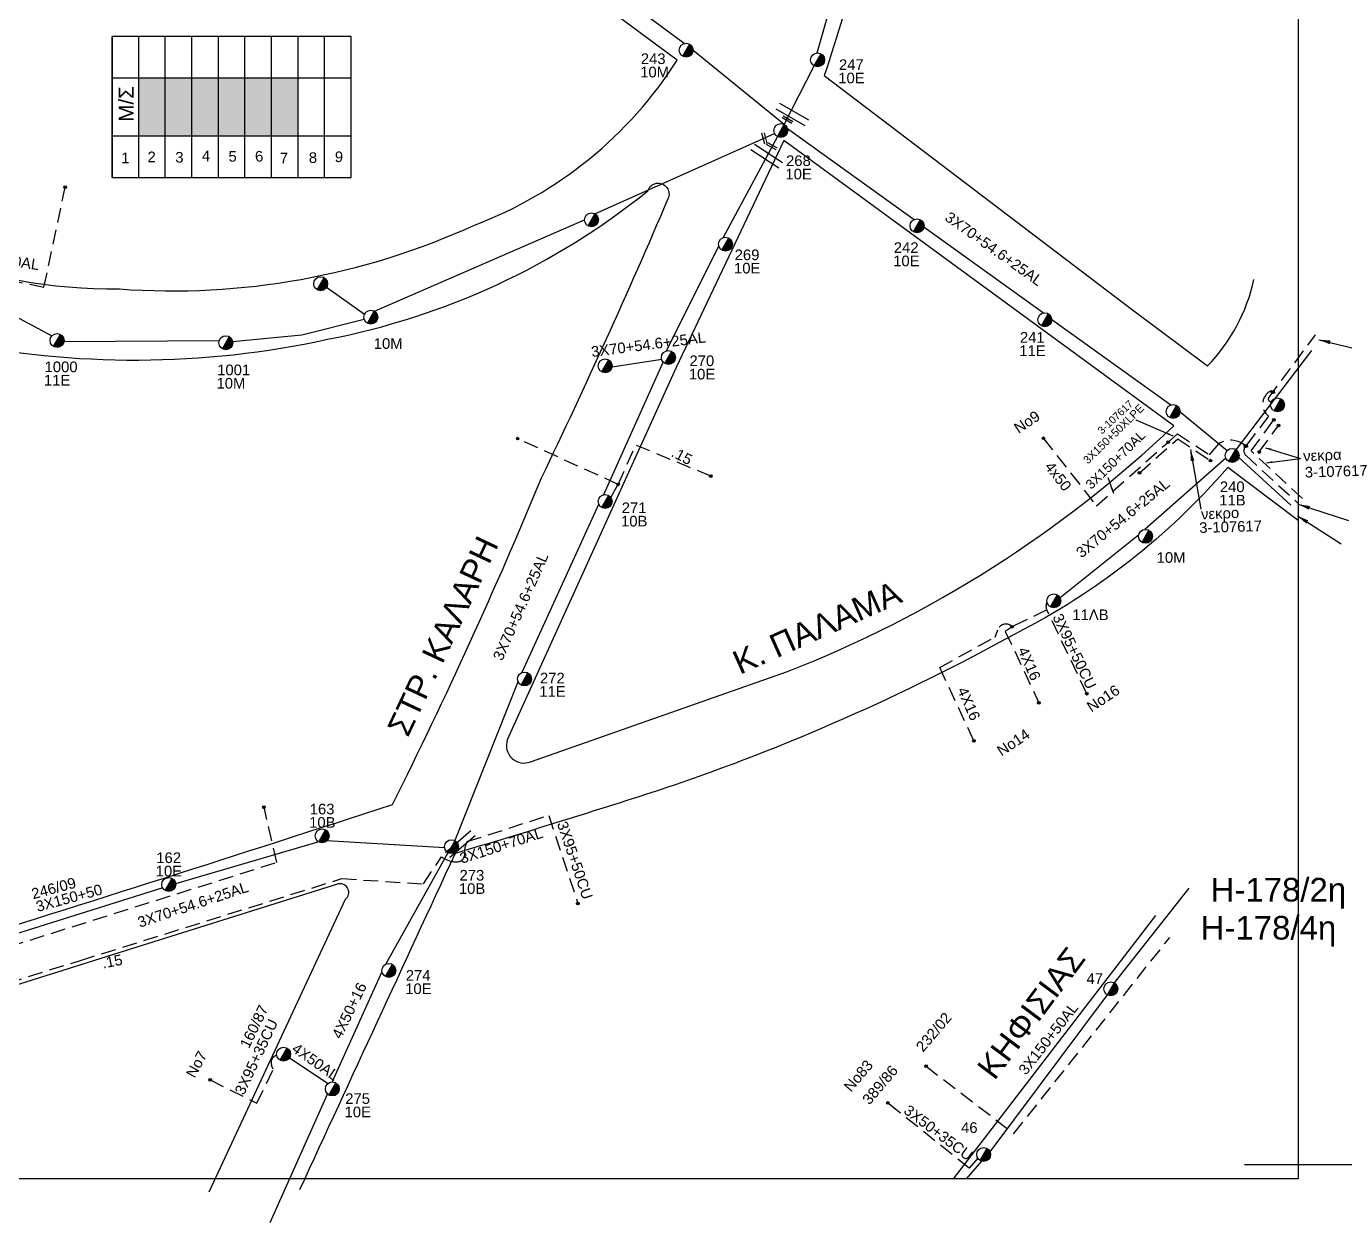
# Model space of a CAD drawing. Header units: millimetres. Extents: x 8791 to 11104, y 1833 to 2902.
# Drawn here: x 10647.9 to 10876, y 1848.1 to 2055 of the extents above; entities that cross this region are included whole.
import ezdxf
from ezdxf.enums import TextEntityAlignment as Align

# ---------------------------------------------------------------- set-up
doc = ezdxf.new("R2010")
doc.units = ezdxf.units.MM
doc.linetypes.add('DASHED', pattern=[19.05, 12.7, -6.35])
for name, color, linetype in [('Άγνωστα', 7, 'Continuous'), ('Ασφαλειοκιβώτια Χ.Τ 9 αναχωρήσεων', 7, 'Continuous'), ('Γέφυρες Εναερίου Δικτύου', 7, 'Continuous'), ('Γυμνά εναέρια ΧΤ (3Φ)   3x50+35CU', 7, 'Continuous'), ('Γυμνά εναέρια ΧΤ (3Φ)   4x50AL', 7, 'Continuous'), ('Γυμνά εναέρια ΧΤ και ΦΟΠ (3Φ)   4x50+16AL', 7, 'Continuous'), ('Εναέρια παροχή ΧΤ 4x16', 7, 'SYN_LINE'), ('Επιγραφές - Σχήματα', 7, 'Continuous'), ('Καλώδια ΧΤ   3x150+50AL', 7, 'DASHED'), ('Καλώδια ΧΤ   3x150+70AL', 7, 'DASHED'), ('Καλώδια ΧΤ   3x150AL+50CU', 7, 'DASHED'), ('Καλώδια ΧΤ   3x150AL+50XLPE', 7, 'DASHED'), ('Καλώδια ΧΤ   3x95+35CU', 7, 'DASHED'), ('Καλώδια ΧΤ   3x95+50CU', 7, 'DASHED'), ('Καλώδια ΧΤ   4x50CU', 7, 'DASHED'), ('Μηχανική τομή', 7, 'Continuous'), ('Στύλος ΦΜ', 7, 'Continuous'), ('Στύλος ΦΜ @ 1', 7, 'Continuous'), ('Συνδέσεις', 7, 'Continuous'), ('Συνεστραμμένα ΧΤ   3x70+54.6+25 AL', 7, 'SYN_LINE'), ('Συνεστραμμένα ΧΤ   3x70+54.6+25AL', 7, 'SYN_LINE'), ('Τομή', 7, 'Continuous'), ('Υπόβαθρο ΔΕΗ', 7, 'Continuous'), ('Υπόγεια Καλώδια Δικτύου ΧΤ   .15', 7, 'DASHED')]:
    doc.layers.add(name, color=color, linetype=linetype)
doc.layers.get('0').off()
doc.styles.add('ar', font='ARIAL.TTF')
doc.styles.add('arial', font='ARIAL.TTF')
doc.styles.get("Standard").update_dxf_attribs({"font": 'ARIAL.TTF'})
doc.linetypes.add('SYN_LINE', pattern='A,0.5,-0.0001,["/\\/\\/\\/",Standard,S=0.1,R=0,X=0,Y=-0.05],-0.25', length=0.7501)
doc.dimstyles.new('ISO-25', dxfattribs={"dimtxt": 2.5, "dimasz": 2.5, "dimexe": 1.25, "dimexo": 0.625, "dimtad": 1, "dimtxsty": 'Standard', "dimcen": 2.5, "dimadec": 0, "dimazin": 0, "dimtfac": 1, "dimtmove": 0, "dimatfit": 3, "dimfxl": 1, "dimarcsym": 0})

# ---------------------------------------------------------------- blocks, each defined once
blk = doc.blocks.new('ΥΠΑΡΧΩΝ ΤΣΙΜΕΝΤΕΝΙΟΣ ΣΤΥΛΟΣ')
at = {"layer": 'Στύλος ΦΜ'}
blk.add_hatch(color=256, dxfattribs=at).paths.add_polyline_path([(-1.29, -2.28, 0.574793), (2.62, 0, 0.268822), (1.3, 2.27)])
blk.add_line((-1.29, -2.28), (1.3, 2.27), dxfattribs=at)
blk.add_circle((0, 0), 2.62, dxfattribs=at)
at = {"layer": 'Στύλος ΦΜ', "flags": 4}
for tag, p in [('ΑΡΙΘΜΟΣ', (-4.68, 8.05)), ('ΤΥΠΟΣ', (-4.91, 3.03))]:
    blk.add_attdef(tag, p, '', height=4, dxfattribs=at)
blk = doc.blocks.new('ΤΟΜΗ')
at = {"layer": 'Τομή', "ltscale": 40}
for p, q in [((-5.68, 0), (5.68, 0)), ((5.68, -2.33), (-5.68, -2.33))]:
    blk.add_line(p, q, dxfattribs=at)
blk = doc.blocks.new('ΜΗΧΑΝΙΚΗ ΤΟΜΗ')
at = {"layer": 'Μηχανική τομή', "ltscale": 40}
for p, q in [((-1.89, 0.78), (1.89, 0.78)), ((1.89, 0), (-1.89, 0))]:
    blk.add_line(p, q, dxfattribs=at)
blk = doc.blocks.new('_ΣΥΝΔΕΣΗ')
at = {"layer": 'Συνδέσεις', "linetype": 'SYN_LINE', "ltscale": 40}
blk.add_hatch(color=256, dxfattribs=at).paths.add_polyline_path([(0.5, -0.01, 1), (-0.5, -0.01, 1)])
at = {"layer": 'Συνδέσεις'}
blk.add_circle((0, -0.01), 0.5, dxfattribs=at)
blk = doc.blocks.new('ΑΣΦΑΛΕΙΟΚΙΒΩΤΙΟ ΥΠΟΣΤΑΘΜΟΥ 9 ΑΝΑΧΩΡΗΣΕΩΝ')
at = {"layer": 'Ασφαλειοκιβώτια Χ.Τ 9 αναχωρήσεων', "ltscale": 40}
for p, q in [((-23.8, 40.36), (24.02, 40.36)), ((-9.72, 40.36), (-9.72, -40.64)), ((9.94, 40.36), (9.94, -40.64)), ((-23.8, 31.36), (24.02, 31.36)), ((-23.8, 22.36), (24.02, 22.36)), ((-23.8, 13.36), (24.02, 13.36)), ((-23.8, 4.36), (24.02, 4.36)), ((-23.8, -4.64), (24.02, -4.64)), ((-23.8, -13.64), (24.02, -13.64)), ((-23.8, -22.64), (24.02, -22.64)), ((-23.8, -31.64), (24.02, -31.64))]:
    blk.add_line(p, q, dxfattribs=at)
at = {"layer": 'Ασφαλειοκιβώτια Χ.Τ 9 αναχωρήσεων'}
blk.add_lwpolyline([(-23.8, -40.64), (24.02, -40.64), (24.02, 40.36), (-23.8, 40.36)], close=True, dxfattribs=at)
for s, rotation, p in [('1', 270, (-18.96, 37.31)), ('2', 270, (-18.6, 28.38)), ('3', 270, (-18.74, 18.97)), ('4', 270, (-18.26, 9.95)), ('5', 270, (-18.42, 0.93)), ('6', 274.9707, (-18.52, -8.21)), ('7', 270, (-19, -16.47)), ('8', 270, (-18.86, -26.29)), ('9', 266.863, (-18.5, -35))]:
    blk.add_text(s, height=3.6, rotation=rotation, dxfattribs=at).set_placement(p)
at = {"layer": 'Ασφαλειοκιβώτια Χ.Τ 9 αναχωρήσεων', "ltscale": 40}
for tag, height, p in [('ΟΝΟΜΑ', 5, (-0.16, 44.31)), ('ΚΕΙΜΕΝΟ 1', 2, (17.06, 35.59)), ('ΚΕΙΜΕΝΟ 2', 2, (17.06, 26.88)), ('ΚΕΙΜΕΝΟ 3', 2, (17.06, 17.69)), ('ΚΕΙΜΕΝΟ 4', 2, (17.06, 8.71)), ('ΚΕΙΜΕΝΟ 5', 2, (17.06, -0.13)), ('ΚΕΙΜΕΝΟ 6', 2, (17.06, -9.05)), ('ΚΕΙΜΕΝΟ 7', 2, (17.06, -18.13)), ('ΚΕΙΜΕΝΟ 8', 2, (17.06, -26.85)), ('ΚΕΙΜΕΝΟ 9', 2, (17.06, -35.99)), ('ΣΧ', 2, (-0.1, -42.64))]:
    blk.add_attdef(tag, text='', height=height, dxfattribs=at).set_placement(p, align=Align.MIDDLE_CENTER)
blk = doc.blocks.new('TSONTA XT1')
at = {"ltscale": 40}
h = blk.add_hatch(color=256, dxfattribs=at)
h.dxf.hatch_style = 1
h.paths.add_polyline_path([(595.96, 2487.66), (597.07, 2488.77), (595.96, 2489.87), (594.85, 2488.77)])
blk.add_lwpolyline([(594.85, 2488.77), (595.96, 2489.87), (597.07, 2488.77), (595.96, 2487.66)], close=True, dxfattribs=at)

msp = doc.modelspace()

# ---------------------------------------------------------------- hatches: boundary and pattern name
at = {"layer": 'Ασφαλειοκιβώτια Χ.Τ 9 αναχωρήσεων', "ltscale": 20}
for color, points in [(30, [(10671.97, 2046.13), (10667.37, 2046.13), (10667.37, 2036.09), (10671.97, 2036.09)]), (173, [(10676.56, 2046.13), (10671.97, 2046.13), (10671.97, 2036.09), (10676.56, 2036.09)]), (6, [(10681.16, 2046.13), (10676.56, 2046.13), (10676.56, 2036.09), (10681.16, 2036.09)]), (1, [(10685.75, 2046.13), (10681.16, 2046.13), (10681.16, 2036.09), (10685.75, 2036.09)])]:
    msp.add_hatch(color=color, dxfattribs=at).paths.add_polyline_path(points)
at = {"layer": 'Επιγραφές - Σχήματα', "ltscale": 0.2}
h = msp.add_hatch(color=5, dxfattribs=at)
h.dxf.hatch_style = 1
h.paths.add_polyline_path([(10690.34, 2036.09), (10690.34, 2046.13), (10685.75, 2046.13), (10685.75, 2036.09)])
h = msp.add_hatch(color=62, dxfattribs=at)
h.dxf.hatch_style = 1
h.paths.add_polyline_path([(10694.94, 2036.09), (10694.94, 2046.13), (10690.34, 2046.13), (10690.34, 2036.09)])

# ---------------------------------------------------------------- linework, layer by layer
at = {"layer": 'Γέφυρες Εναερίου Δικτύου', "color": 151, "linetype": 'DASHED', "ltscale": 0.2}
msp.add_lwpolyline([(10749.08, 1973.52), (10750.31, 1975.82), (10732.95, 1983.73)], dxfattribs=at)
at = {"layer": 'Γέφυρες Εναερίου Δικτύου', "color": 85, "linetype": 'DASHED', "ltscale": 0.2}
msp.add_lwpolyline([(10622.44, 1878.42), (10619.9, 1887.61), (10619.04, 1891.27), (10625.77, 1893.98), (10630.42, 1891.28), (10691.25, 1910.42), (10689.05, 1919.98)], dxfattribs=at)
at = {"layer": 'Γυμνά εναέρια ΧΤ (3Φ)   3x50+35CU', "color": 151, "linetype": 'DASHED', "ltscale": 0.2}
msp.add_lwpolyline([(10812.57, 1859.23), (10811.08, 1857.51), (10796.98, 1868.8)], dxfattribs=at)
at = {"layer": 'Γυμνά εναέρια ΧΤ (3Φ)   4x50AL', "color": 30, "ltscale": 20}
msp.add_lwpolyline([(10693.47, 1876.63), (10700.16, 1872.2)], dxfattribs=at)
at = {"layer": 'Γυμνά εναέρια ΧΤ και ΦΟΠ (3Φ)   4x50+16AL', "color": 30, "ltscale": 20}
for points in [[(10710.13, 1892.82), (10720.9, 1912.11)], [(10700.87, 1872.43), (10709.48, 1891.52)], [(10690.11, 1848.11), (10700.06, 1870.35)]]:
    msp.add_lwpolyline(points, dxfattribs=at)
at = {"layer": 'Γυμνά εναέρια ΧΤ και ΦΟΠ (3Φ)   4x50+16AL', "color": 151, "ltscale": 20}
for points in [[(10836.19, 1889.58), (10849.15, 1905.96)], [(10814.68, 1860.35), (10835, 1887.49)], [(10810.63, 1855.69), (10813.26, 1858.74)]]:
    msp.add_lwpolyline(points, dxfattribs=at)
at = {"layer": 'Εναέρια παροχή ΧΤ 4x16', "color": 85, "linetype": 'DASHED', "ltscale": 0.2}
msp.add_lwpolyline([(10824.51, 1954.09), (10818.52, 1951.2), (10817.32, 1950.39), (10823.14, 1938.03)], dxfattribs=at)
msp.add_lwpolyline([(10811.9, 1931.46), (10805.97, 1944.12), (10815.54, 1949.4), (10816, 1950.65, -0.552403), (10818.52, 1951.2, -1.230729)], format="xyb", dxfattribs=at)
at = {"layer": 'Επιγραφές - Σχήματα', "ltscale": 10}
msp.add_lwpolyline([(10858.7, 1858.17), (11103.6, 1858.17), (11103.6, 2893.12), (10858.7, 2893.12)], dxfattribs=at)
at = {"layer": 'Επιγραφές - Σχήματα'}
msp.add_lwpolyline([(10868.02, 2888.59), (10868.02, 1855.69), (8827.98, 1855.69), (8827.98, 2890.56)], dxfattribs=at)
at = {"layer": 'Καλώδια ΧΤ   3x150+50AL', "color": 30, "ltscale": 0.2}
msp.add_lwpolyline([(10803.6, 1875.18), (10818.8, 1863.5), (10845.79, 1897.45)], dxfattribs=at)
at = {"layer": 'Καλώδια ΧΤ   3x150+70AL', "color": 6, "linetype": 'DASHED', "ltscale": 0.2}
msp.add_lwpolyline([(10629.85, 2014.27), (10650.97, 2009.92), (10654.65, 2027.22)], dxfattribs=at)
at = {"layer": 'Καλώδια ΧΤ   3x150+70AL', "color": 1, "ltscale": 0.2}
msp.add_lwpolyline([(10833.06, 1972.15), (10833.11, 1972.08), (10845.36, 1983.01)], dxfattribs=at)
at = {"layer": 'Καλώδια ΧΤ   3x150+70AL', "color": 30, "ltscale": 0.2}
msp.add_lwpolyline([(10724.19, 1914.01), (10738.31, 1918.56)], dxfattribs=at)
at = {"layer": 'Καλώδια ΧΤ   3x150AL+50CU', "color": 1, "linetype": 'DASHED', "ltscale": 0.2}
for points in [[(10863.34, 1990.12, -0.528892), (10862.85, 1990.75), (10871, 2001.68)], [(10863.33, 1991.99, 0.573601), (10862.88, 1987.64), (10858.81, 1982.3, 0.379632), (10858.98, 1980.79), (10867.96, 1972.58)]]:
    msp.add_lwpolyline(points, format="xyb", dxfattribs=at)
at = {"layer": 'Καλώδια ΧΤ   3x150AL+50CU', "color": 0, "linetype": 'DASHED', "ltscale": 0.2}
for points in [[(10868.72, 1973.4), (10859.86, 1981.6), (10863.79, 1986.98)], [(10859.86, 1981.6), (10863.61, 1986.74)], [(10861.26, 1981.42), (10864.62, 1986.01)], [(10840.54, 1977.82), (10847.15, 1983.72), (10852.81, 1979.92)]]:
    msp.add_lwpolyline(points, dxfattribs=at)
at = {"layer": 'Καλώδια ΧΤ   3x150AL+50XLPE', "color": 1, "ltscale": 0.2}
msp.add_lwpolyline([(10845.49, 1983.12), (10847.09, 1984.55), (10852.63, 1980.94), (10854.27, 1982.85, -0.317475), (10858.66, 1982.64)], format="xyb", dxfattribs=at)
at = {"layer": 'Καλώδια ΧΤ   3x95+35CU', "color": 30, "ltscale": 0.2}
msp.add_lwpolyline([(10679.73, 1872.81), (10687.78, 1868.76), (10690.66, 1874.63), (10690.37, 1875.3, -0.464784), (10691.26, 1877.04, -0.115165)], format="xyb", dxfattribs=at)
at = {"layer": 'Καλώδια ΧΤ   3x95+50CU', "color": 85, "linetype": 'DASHED', "ltscale": 0.2}
msp.add_lwpolyline([(10831.43, 1939.6), (10824.51, 1954.09, -0.236688), (10824.54, 1955.49, -0.603932)], format="xyb", dxfattribs=at)
at = {"layer": 'Καλώδια ΧΤ   3x95+50CU', "color": 30, "ltscale": 0.2}
msp.add_lwpolyline([(10738.31, 1918.56), (10743.38, 1903.32)], dxfattribs=at)
at = {"layer": 'Καλώδια ΧΤ   4x50CU', "color": 1, "ltscale": 0.2}
msp.add_lwpolyline([(10823.91, 1983.78), (10832.84, 1972.43)], dxfattribs=at)
at = {"layer": 'Συνεστραμμένα ΧΤ   3x70+54.6+25 AL', "color": 1, "linetype": 'SYN_LINE', "ltscale": 10}
msp.add_lwpolyline([(10857.27, 1981.8), (10870.38, 1998.99)], dxfattribs=at)
at = {"layer": 'Συνεστραμμένα ΧΤ   3x70+54.6+25AL', "color": 30, "ltscale": 20}
for points in [[(10761.76, 2052.08), (10740.96, 2067.49)], [(10779.07, 2038.08), (10763.31, 2050.87)], [(10746.32, 2022.62), (10777.4, 2036.51)], [(10708.14, 2005.78), (10744.52, 2021.56)], [(10629.69, 2013.65), (10652.34, 2001.52)], [(10683.62, 2000.53), (10695.62, 2001.66), (10706.39, 2004.41)], [(10654.43, 2000.53), (10681.3, 2000.71)]]:
    msp.add_lwpolyline(points, dxfattribs=at)
at = {"layer": 'Συνεστραμμένα ΧΤ   3x70+54.6+25AL', "color": 6, "ltscale": 20}
msp.add_lwpolyline([(10784.75, 2050.47), (10788.87, 2064.81)], dxfattribs=at)
at = {"layer": 'Συνεστραμμένα ΧΤ   3x70+54.6+25AL', "color": 6, "ltscale": 10}
msp.add_lwpolyline([(10779.07, 2038.08), (10784.24, 2048.22)], dxfattribs=at)
at = {"layer": 'Συνεστραμμένα ΧΤ   3x70+54.6+25AL', "color": 85, "ltscale": 20}
for points in [[(10779.63, 2037.38), (10801.57, 2021.65)], [(10803.24, 2020.37), (10823.93, 2005.48)], [(10825.35, 2004.34), (10845.97, 1989.57)], [(10855.49, 1980.34), (10841.44, 1968.02)], [(10840.38, 1967.02), (10826.83, 1956.17)]]:
    msp.add_lwpolyline(points, dxfattribs=at)
at = {"layer": 'Συνεστραμμένα ΧΤ   3x70+54.6+25AL', "color": 151, "ltscale": 20}
for points in [[(10777.88, 2035.99), (10768.51, 2018.51)], [(10767.73, 2017.08), (10758.63, 1998.91)], [(10758.09, 1997), (10747.77, 1974)], [(10746.96, 1972.44), (10733.66, 1943.26)], [(10733, 1941.75), (10722.09, 1914.2)], [(10698.51, 1913.99), (10673.76, 1906.69)], [(10720.32, 1912.93), (10699.91, 1914.14)], [(10671.52, 1906), (10643.06, 1897.11)]]:
    msp.add_lwpolyline(points, dxfattribs=at)
at = {"layer": 'Συνεστραμμένα ΧΤ   3x70+54.6+25AL', "color": 30, "ltscale": 8}
msp.add_lwpolyline([(10706.44, 2005.23), (10699.85, 2009.85)], dxfattribs=at)
at = {"layer": 'Συνεστραμμένα ΧΤ   3x70+54.6+25AL', "color": 151, "ltscale": 10}
msp.add_lwpolyline([(10749.28, 1996.14), (10757.86, 1997.45)], dxfattribs=at)
at = {"layer": 'Συνεστραμμένα ΧΤ   3x70+54.6+25AL', "color": 85, "ltscale": 10}
msp.add_lwpolyline([(10847.58, 1988.38), (10855.72, 1981.66)], dxfattribs=at)
at = {"layer": 'Συνεστραμμένα ΧΤ   3x70+54.6+25AL', "color": 85, "ltscale": 15}
msp.add_lwpolyline([(10857.73, 1980.44), (10866.74, 1972.2)], dxfattribs=at)
at = {"layer": 'Υπόβαθρο ΔΕΗ'}
for points in [[(10864.07, 2153.81), (10800.97, 2138.6, -0.089138), (10797.4, 2088.23, -0.025365), (10786, 2046.54), (10839.32, 2005.99), (10852.3, 1996.3, 0.139334), (10860.35, 2011.28, 5.996042)], [(10760.54, 2049.18), (10698.71, 2094.94, -0.14111), (10673.89, 2084.4, -0.219496), (10640.94, 2101.11), (10604.19, 2089.14)], [(10563.07, 2075.08, 0.075074), (10599.91, 2033.8, 0.185815), (10664.05, 2009.62, 0.125622), (10725.47, 2020.66, 0.160933), (10760.54, 2049.18, -0.788999)], [(10846.46, 1985.94), (10779, 2035.29), (10760.36, 1996.01), (10731.15, 1931.63, 0.643061), (10735.19, 1927.83), (10779.64, 1943.44, 0.09715), (10846.46, 1985.94, -0.988285)], [(10634.72, 2000.66, 0.106148), (10700.03, 2000.92, 0.123152), (10755.46, 2026.61, -1.072738), (10758.95, 2025.23, -0.011572), (10737.01, 1976.92, -0.018396), (10711.21, 1920.38, -0.003211), (10632.15, 1895.2, -0.415069), (10625.08, 1900.15, -0.086168), (10623.7, 1939.37, -0.043686), (10634.72, 2000.66, -0.743361)], [(10868.02, 1969.59), (10855.8, 1978.74, -0.0975), (10819.06, 1949.96, -0.044348), (10758.43, 1923.24, -0.006334), (10722.1, 1911.96, 0.000152), (10695.19, 1853.75, -0.576951)], [(10679.57, 1853.45), (10703.15, 1904.05, 0.775308), (10701.95, 1906.7), (10663.94, 1894.75), (10618.13, 1880.39), (10544.46, 1855.69)]]:
    msp.add_lwpolyline(points, format="xyb", dxfattribs=at)
msp.add_lwpolyline([(10843.3, 1901.21), (10808.31, 1855.69)], dxfattribs=at)
at = {"layer": 'Υπόγεια Καλώδια Δικτύου ΧΤ   .15', "color": 151, "ltscale": 0.2}
msp.add_lwpolyline([(10750.31, 1975.82), (10753.42, 1982.62), (10766.35, 1977.27)], dxfattribs=at)
at = {"layer": 'Υπόγεια Καλώδια Δικτύου ΧΤ   .15', "color": 30, "ltscale": 0.2}
msp.add_lwpolyline([(10627.01, 1879.89), (10626.49, 1883.89), (10657.32, 1893.48), (10702.49, 1907.61), (10716.64, 1906.72), (10719.76, 1911.37), (10720.31, 1911.05, 0.166228), (10722.66, 1910.56, 0.413121), (10723.78, 1911.99, -0.160084), (10724.19, 1914.01)], format="xyb", dxfattribs=at)

# ---------------------------------------------------------------- block references
at = {"layer": 'Ασφαλειοκιβώτια Χ.Τ 9 αναχωρήσεων', "xscale": 0.5104822389464277, "yscale": 0.5104822389464277, "zscale": 0.5104822389464277, "rotation": 90}
msp.add_blockref('ΑΣΦΑΛΕΙΟΚΙΒΩΤΙΟ ΥΠΟΣΤΑΘΜΟΥ 9 ΑΝΑΧΩΡΗΣΕΩΝ', (10683.38, 2041.05), dxfattribs=at)
at = {"layer": 'Μηχανική τομή'}
for p, xscale, yscale, zscale, rotation in [((10779.54, 2038.73), 0.5104822389465521, 0.5104822389465521, 0.5104822389465521, 330.4209375945698), ((10775.45, 2035.62), 0.5104822389465627, 0.5104822389465627, 0.5104822389465627, 284.0934608517263), ((10776.81, 2034.14), 0.5104822389465521, 0.5104822389465521, 0.5104822389465521, 330.4209375945698)]:
    msp.add_blockref('ΜΗΧΑΝΙΚΗ ΤΟΜΗ', p, dxfattribs=dict(at, xscale=xscale, yscale=yscale, zscale=zscale, rotation=rotation))
at = {"layer": 'Στύλος ΦΜ @ 1', "ltscale": 40}
ref = msp.add_blockref('ΥΠΑΡΧΩΝ ΤΣΙΜΕΝΤΕΝΙΟΣ ΣΤΥΛΟΣ', (10762.11, 2050.93), dxfattribs=dict(at, xscale=0.4594340150515993, yscale=0.4594340150515993, zscale=0.4594340150515993))
ref.add_attrib('ΤΥΠΟΣ', '10M', (10754.14, 2046.22), dxfattribs={"layer": 'Στύλος ΦΜ', "height": 1.838, "flags": 4})
ref.add_attrib('ΑΡΙΘΜΟΣ', '243', (10754.25, 2048.53), dxfattribs={"layer": 'Στύλος ΦΜ', "height": 1.838, "flags": 4})
ref = msp.add_blockref('ΥΠΑΡΧΩΝ ΤΣΙΜΕΝΤΕΝΙΟΣ ΣΤΥΛΟΣ', (10784.84, 2049.27), dxfattribs=dict(at, xscale=0.4594340150515993, yscale=0.4594340150515993, zscale=0.4594340150515993))
ref.add_attrib('ΤΥΠΟΣ', '10E', (10788.42, 2045.2), dxfattribs={"layer": 'Στύλος ΦΜ', "height": 1.838, "flags": 4})
ref.add_attrib('ΑΡΙΘΜΟΣ', '247', (10788.53, 2047.51), dxfattribs={"layer": 'Στύλος ΦΜ', "height": 1.838, "flags": 4})
ref = msp.add_blockref('ΥΠΑΡΧΩΝ ΤΣΙΜΕΝΤΕΝΙΟΣ ΣΤΥΛΟΣ', (10778.48, 2037.04), dxfattribs=dict(at, xscale=0.4594340150515993, yscale=0.4594340150515993, zscale=0.4594340150515993))
ref.add_attrib('ΤΥΠΟΣ', '10E', (10779.27, 2028.58), dxfattribs={"layer": 'Στύλος ΦΜ', "height": 1.838, "flags": 4})
ref.add_attrib('ΑΡΙΘΜΟΣ', '268', (10779.38, 2030.89), dxfattribs={"layer": 'Στύλος ΦΜ', "height": 1.838, "flags": 4})
at = {"layer": 'Στύλος ΦΜ @ 1', "ltscale": 40, "xscale": 0.4594340150515993, "yscale": 0.4594340150515993, "zscale": 0.4594340150515993}
for p in [(10745.72, 2021.58), (10698.85, 2010.53), (10748.09, 1996.32), (10846.37, 1988.43), (10864.41, 1989.57), (10692.44, 1877.26)]:
    msp.add_blockref('ΥΠΑΡΧΩΝ ΤΣΙΜΕΝΤΕΝΙΟΣ ΣΤΥΛΟΣ', p, dxfattribs=at)
at = {"layer": 'Στύλος ΦΜ @ 1', "ltscale": 40}
ref = msp.add_blockref('ΥΠΑΡΧΩΝ ΤΣΙΜΕΝΤΕΝΙΟΣ ΣΤΥΛΟΣ', (10802.05, 2020.55), dxfattribs=dict(at, xscale=0.4594340150515993, yscale=0.4594340150515993, zscale=0.4594340150515993))
ref.add_attrib('ΤΥΠΟΣ', '10E', (10797.92, 2013.55), dxfattribs={"layer": 'Στύλος ΦΜ', "height": 1.838, "flags": 4})
ref.add_attrib('ΑΡΙΘΜΟΣ', '242', (10798.03, 2015.86), dxfattribs={"layer": 'Στύλος ΦΜ', "height": 1.838, "flags": 4})
ref = msp.add_blockref('ΥΠΑΡΧΩΝ ΤΣΙΜΕΝΤΕΝΙΟΣ ΣΤΥΛΟΣ', (10768.89, 2017.37), dxfattribs=dict(at, xscale=0.4594340150515993, yscale=0.4594340150515993, zscale=0.4594340150515993))
ref.add_attrib('ΤΥΠΟΣ', '10E', (10770.38, 2012.3), dxfattribs={"layer": 'Στύλος ΦΜ', "height": 1.838, "flags": 4})
ref.add_attrib('ΑΡΙΘΜΟΣ', '269', (10770.49, 2014.61), dxfattribs={"layer": 'Στύλος ΦΜ', "height": 1.838, "flags": 4})
ref = msp.add_blockref('ΥΠΑΡΧΩΝ ΤΣΙΜΕΝΤΕΝΙΟΣ ΣΤΥΛΟΣ', (10707.54, 2004.74), dxfattribs=dict(at, xscale=0.4594340150515993, yscale=0.4594340150515993, zscale=0.4594340150515993))
ref.add_attrib('ΤΥΠΟΣ', '10M', (10708.04, 1999.26), dxfattribs={"layer": 'Στύλος ΦΜ', "height": 1.838, "flags": 4})
ref = msp.add_blockref('ΥΠΑΡΧΩΝ ΤΣΙΜΕΝΤΕΝΙΟΣ ΣΤΥΛΟΣ', (10824.15, 2004.3), dxfattribs=dict(at, xscale=0.4594340150515993, yscale=0.4594340150515993, zscale=0.4594340150515993))
ref.add_attrib('ΤΥΠΟΣ', '11E', (10819.74, 1998.02), dxfattribs={"layer": 'Στύλος ΦΜ', "height": 1.838, "flags": 4})
ref.add_attrib('ΑΡΙΘΜΟΣ', '241', (10819.85, 2000.33), dxfattribs={"layer": 'Στύλος ΦΜ', "height": 1.838, "flags": 4})
ref = msp.add_blockref('ΥΠΑΡΧΩΝ ΤΣΙΜΕΝΤΕΝΙΟΣ ΣΤΥΛΟΣ', (10653.24, 2000.72), dxfattribs=dict(at, xscale=0.4594340150515993, yscale=0.4594340150515993, zscale=0.4594340150515993))
ref.add_attrib('ΤΥΠΟΣ', '11E', (10650.97, 1992.92), dxfattribs={"layer": 'Στύλος ΦΜ', "height": 1.838, "flags": 4})
ref.add_attrib('ΑΡΙΘΜΟΣ', '1000', (10651.08, 1995.23), dxfattribs={"layer": 'Στύλος ΦΜ', "height": 1.838, "flags": 4})
ref = msp.add_blockref('ΥΠΑΡΧΩΝ ΤΣΙΜΕΝΤΕΝΙΟΣ ΣΤΥΛΟΣ', (10682.43, 2000.32), dxfattribs=dict(at, xscale=0.4594340150515993, yscale=0.4594340150515993, zscale=0.4594340150515993))
ref.add_attrib('ΤΥΠΟΣ', '10M', (10680.83, 1992.39), dxfattribs={"layer": 'Στύλος ΦΜ', "height": 1.838, "flags": 4})
ref.add_attrib('ΑΡΙΘΜΟΣ', '1001', (10680.94, 1994.7), dxfattribs={"layer": 'Στύλος ΦΜ', "height": 1.838, "flags": 4})
ref = msp.add_blockref('ΥΠΑΡΧΩΝ ΤΣΙΜΕΝΤΕΝΙΟΣ ΣΤΥΛΟΣ', (10759.02, 1997.77), dxfattribs=dict(at, xscale=0.4594340150515993, yscale=0.4594340150515993, zscale=0.4594340150515993))
ref.add_attrib('ΤΥΠΟΣ', '10E', (10762.56, 1993.97), dxfattribs={"layer": 'Στύλος ΦΜ', "height": 1.838, "flags": 4})
ref.add_attrib('ΑΡΙΘΜΟΣ', '270', (10762.67, 1996.28), dxfattribs={"layer": 'Στύλος ΦΜ', "height": 1.838, "flags": 4})
ref = msp.add_blockref('ΥΠΑΡΧΩΝ ΤΣΙΜΕΝΤΕΝΙΟΣ ΣΤΥΛΟΣ', (10856.59, 1980.83), dxfattribs=dict(at, xscale=0.4594340150515993, yscale=0.4594340150515993, zscale=0.4594340150515993))
ref.add_attrib('ΤΥΠΟΣ', '11B', (10854.34, 1972.17), dxfattribs={"layer": 'Στύλος ΦΜ', "height": 1.838, "flags": 4})
ref.add_attrib('ΑΡΙΘΜΟΣ', '240', (10854.45, 1974.48), dxfattribs={"layer": 'Στύλος ΦΜ', "height": 1.838, "flags": 4})
ref = msp.add_blockref('ΥΠΑΡΧΩΝ ΤΣΙΜΕΝΤΕΝΙΟΣ ΣΤΥΛΟΣ', (10748.09, 1972.84), dxfattribs=dict(at, xscale=0.4594340150515993, yscale=0.4594340150515993, zscale=0.4594340150515993))
ref.add_attrib('ΤΥΠΟΣ', '10B', (10750.83, 1968.54), dxfattribs={"layer": 'Στύλος ΦΜ', "height": 1.838, "flags": 4})
ref.add_attrib('ΑΡΙΘΜΟΣ', '271', (10750.94, 1970.85), dxfattribs={"layer": 'Στύλος ΦΜ', "height": 1.838, "flags": 4})
ref = msp.add_blockref('ΥΠΑΡΧΩΝ ΤΣΙΜΕΝΤΕΝΙΟΣ ΣΤΥΛΟΣ', (10841.57, 1966.83), dxfattribs=dict(at, xscale=0.4594340150515993, yscale=0.4594340150515993, zscale=0.4594340150515993))
ref.add_attrib('ΤΥΠΟΣ', '10M', (10843.51, 1962.25), dxfattribs={"layer": 'Στύλος ΦΜ', "height": 1.838, "flags": 4})
ref = msp.add_blockref('ΥΠΑΡΧΩΝ ΤΣΙΜΕΝΤΕΝΙΟΣ ΣΤΥΛΟΣ', (10825.73, 1955.68), dxfattribs=dict(at, xscale=0.4594340150515993, yscale=0.4594340150515993, zscale=0.4594340150515993))
ref.add_attrib('ΤΥΠΟΣ', '11ΛB', (10828.92, 1952.34), dxfattribs={"layer": 'Στύλος ΦΜ', "height": 1.838, "flags": 4})
ref = msp.add_blockref('ΥΠΑΡΧΩΝ ΤΣΙΜΕΝΤΕΝΙΟΣ ΣΤΥΛΟΣ', (10734.13, 1942.15), dxfattribs=dict(at, xscale=0.4594340150515993, yscale=0.4594340150515993, zscale=0.4594340150515993))
ref.add_attrib('ΤΥΠΟΣ', '11E', (10736.69, 1939.08), dxfattribs={"layer": 'Στύλος ΦΜ', "height": 1.838, "flags": 4})
ref.add_attrib('ΑΡΙΘΜΟΣ', '272', (10736.8, 1941.39), dxfattribs={"layer": 'Στύλος ΦΜ', "height": 1.838, "flags": 4})
at = {"layer": 'Στύλος ΦΜ @ 1', "ltscale": 40, "xscale": 0.4594340150515993, "yscale": 0.4594340150515993, "zscale": 0.4594340150515993}
for p, values in [((10699.11, 1915.03), {'ΤΥΠΟΣ': '10B', 'ΑΡΙΘΜΟΣ': '163'}), ((10672.56, 1906.61), {'ΤΥΠΟΣ': '10E', 'ΑΡΙΘΜΟΣ': '162'})]:
    msp.add_blockref('ΥΠΑΡΧΩΝ ΤΣΙΜΕΝΤΕΝΙΟΣ ΣΤΥΛΟΣ', p, dxfattribs=at).add_auto_attribs(values)
at = {"layer": 'Στύλος ΦΜ @ 1', "ltscale": 40}
ref = msp.add_blockref('ΥΠΑΡΧΩΝ ΤΣΙΜΕΝΤΕΝΙΟΣ ΣΤΥΛΟΣ', (10721.5, 1913.15), dxfattribs=dict(at, xscale=0.4594340150515993, yscale=0.4594340150515993, zscale=0.4594340150515993))
ref.add_attrib('ΤΥΠΟΣ', '10B', (10722.77, 1904.97), dxfattribs={"layer": 'Στύλος ΦΜ', "height": 1.838, "flags": 4})
ref.add_attrib('ΑΡΙΘΜΟΣ', '273', (10722.88, 1907.28), dxfattribs={"layer": 'Στύλος ΦΜ', "height": 1.838, "flags": 4})
ref = msp.add_blockref('ΥΠΑΡΧΩΝ ΤΣΙΜΕΝΤΕΝΙΟΣ ΣΤΥΛΟΣ', (10710.66, 1891.74), dxfattribs=dict(at, xscale=0.4594340150515993, yscale=0.4594340150515993, zscale=0.4594340150515993))
ref.add_attrib('ΤΥΠΟΣ', '10E', (10713.48, 1887.65), dxfattribs={"layer": 'Στύλος ΦΜ', "height": 1.838, "flags": 4})
ref.add_attrib('ΑΡΙΘΜΟΣ', '274', (10713.58, 1889.96), dxfattribs={"layer": 'Στύλος ΦΜ', "height": 1.838, "flags": 4})
ref = msp.add_blockref('ΥΠΑΡΧΩΝ ΤΣΙΜΕΝΤΕΝΙΟΣ ΣΤΥΛΟΣ', (10835.59, 1888.54), dxfattribs=dict(at, xscale=0.4594340150515993, yscale=0.4594340150515993, zscale=0.4594340150515993))
ref.add_attrib('ΤΥΠΟΣ', '47', (10831.37, 1889.4), dxfattribs={"layer": 'Στύλος ΦΜ', "height": 1.838, "flags": 4})
ref = msp.add_blockref('ΥΠΑΡΧΩΝ ΤΣΙΜΕΝΤΕΝΙΟΣ ΣΤΥΛΟΣ', (10700.87, 1871.23), dxfattribs=dict(at, xscale=0.4594340150515993, yscale=0.4594340150515993, zscale=0.4594340150515993))
ref.add_attrib('ΤΥΠΟΣ', '10E', (10702.99, 1866.33), dxfattribs={"layer": 'Στύλος ΦΜ', "height": 1.838, "flags": 4})
ref.add_attrib('ΑΡΙΘΜΟΣ', '275', (10703.1, 1868.64), dxfattribs={"layer": 'Στύλος ΦΜ', "height": 1.838, "flags": 4})
ref = msp.add_blockref('ΥΠΑΡΧΩΝ ΤΣΙΜΕΝΤΕΝΙΟΣ ΣΤΥΛΟΣ', (10813.57, 1859.9), dxfattribs=dict(at, xscale=0.4594340150515993, yscale=0.4594340150515993, zscale=0.4594340150515993))
ref.add_attrib('ΤΥΠΟΣ', '46', (10809.67, 1863.63), dxfattribs={"layer": 'Στύλος ΦΜ', "height": 1.838, "flags": 4})
at = {"layer": 'Συνδέσεις', "xscale": 0.4594340150518314, "yscale": 0.4594340150518314, "zscale": 0.4594340150518314}
for p in [(10654.64, 2027.22), (10863.79, 1986.98), (10864.62, 1986.02), (10732.94, 1983.73), (10823.91, 1983.79), (10845.53, 1983.12), (10852.81, 1979.93), (10861.27, 1981.42), (10840.54, 1977.82), (10750.31, 1975.82), (10766.34, 1977.26), (10818.52, 1951.2), (10831.43, 1939.61), (10823.14, 1938.04), (10811.9, 1931.46), (10689.04, 1919.98), (10743.37, 1903.32), (10803.6, 1875.18), (10679.72, 1872.81), (10796.98, 1868.81)]:
    msp.add_blockref('_ΣΥΝΔΕΣΗ', p, dxfattribs=at)
at = {"layer": 'Συνδέσεις', "xscale": 0.3139654479940124, "yscale": 0.3139654479940124, "zscale": 0.3139654479940124, "rotation": 53.30793913053999}
for p in [(11378.37, 1374.85), (11373.7, 1365.51)]:
    msp.add_blockref('TSONTA XT1', p, dxfattribs=at)
at = {"layer": 'Τομή'}
for p, xscale, yscale, zscale, rotation in [((10780.77, 2040.32), 0.5104822389464296, 0.5104822389464296, 0.5104822389464296, 330.1079015251966), ((10776.37, 2033.08), 0.5104822389464486, 0.5104822389464486, 0.5104822389464486, 326.7352767860838), ((10723.4, 1913.14), 0.5104822389465113, 0.5104822389465113, 0.5104822389465113, 220.6709299300558)]:
    msp.add_blockref('ΤΟΜΗ', p, dxfattribs=dict(at, xscale=xscale, yscale=yscale, zscale=zscale, rotation=rotation))

# ---------------------------------------------------------------- texts
at = {"layer": 'Άγνωστα', "ltscale": 40, "attachment_point": 1, "style": 'arial'}
for insert, char_height, width, rotation in [((10833.16, 1985.34), 1.282, 9.3047, 43.0972), ((10869.13, 1978.83), 1.838, 13.3375, 1.7863), ((10850.85, 1969.24), 1.838, 13.3375, 1.7863)]:
    msp.add_mtext('3-107617', dxfattribs=dict(at, insert=insert, char_height=char_height, width=width, rotation=rotation))
at = {"layer": 'Άγνωστα', "color": 7, "width": 1.8, "attachment_point": 1, "rotation": 2.4309}
for s, insert, char_height in [('νεκρα\\P', (10868.82, 1981.65), 1.838), ('νεκρο\\P', (10851.15, 1971.58), 1.838), ('\\P', (10865.44, 1972.19), 1.84)]:
    msp.add_mtext(s, dxfattribs=dict(at, insert=insert, char_height=char_height))
at = {"layer": 'Γυμνά εναέρια ΧΤ (3Φ)   3x50+35CU', "ltscale": 20}
msp.add_text('3X50+35CU', height=1.838, rotation=322.9935, dxfattribs=at).set_placement((10805.75, 1863.67), align=Align.MIDDLE)
at = {"layer": 'Γυμνά εναέρια ΧΤ (3Φ)   4x50AL', "ltscale": 20}
msp.add_text('4X50AL', height=1.838, rotation=324.9399, dxfattribs=at).set_placement((10697.96, 1875.94), align=Align.MIDDLE)
at = {"layer": 'Εναέρια παροχή ΧΤ 4x16', "ltscale": 20}
for rotation, p in [(293.6476, (10821.48, 1944.8)), (293.7209, (10811.01, 1937.87))]:
    msp.add_text('4X16', height=1.838, rotation=rotation, dxfattribs=at).set_placement(p, align=Align.MIDDLE)
at = {"layer": 'Επιγραφές - Σχήματα', "ltscale": 20, "attachment_point": 1, "style": 'ar'}
for s, insert, char_height, width, rotation in [('Μ/Σ', (10663.92, 2038.55), 2.552, 2.5637, 90), ('Νο9', (10818.59, 1986.07), 1.838, 7.5996, 33.755), ('ΣΤΡ. ΚΑΛΑΡΗ', (10710.25, 1933.65), 4.0839, 62.6026, 64.8244), ('Κ. ΠΑΛΑΜΑ', (10769.7, 1946.59), 4.084, 62.6026, 24.0969), ('Νο16', (10831.2, 1937.86), 1.838, 7.5996, 33.755), ('Νο14', (10815.65, 1930.24), 1.838, 7.5996, 33.755), ('246/09', (10648.62, 1905.81), 1.838, 7.5996, 15.2071), ('3Χ150+50', (10649.39, 1903.62), 1.838, 7.5996, 15.2071), ('ΚΗΦΙΣΙΑΣ', (10812.18, 1875.02), 4.084, 62.6026, 53.0672), ('4Χ50+16', (10700.71, 1880.55), 1.838, 7.5996, 64.0166), ('160/87', (10684.78, 1878.9), 1.838, 7.5996, 64.0166), ('232/02', (10801.69, 1878.68), 1.838, 7.5996, 49.7536), ('Νο7', (10675.44, 1873.86), 1.838, 7.5996, 61.5954), ('Νο83', (10789.21, 1871.77), 1.838, 7.5996, 49.7536), ('389/86', (10792.41, 1869.54), 1.838, 7.5996, 49.7536)]:
    msp.add_mtext(s, dxfattribs=dict(at, insert=insert, char_height=char_height, width=width, rotation=rotation))
at = {"layer": 'Επιγραφές - Σχήματα', "ltscale": 20, "char_height": 4.084, "width": 19.788, "attachment_point": 1, "style": 'ar'}
for s, insert in [('Η-178/2η', (10852.84, 1907.74)), ('Η-178/4η', (10851.12, 1901.16))]:
    msp.add_mtext(s, dxfattribs=dict(at, insert=insert))
at = {"layer": 'Καλώδια ΧΤ   3x150+50AL', "ltscale": 0.2}
msp.add_text('3X150+50AL', height=1.838, rotation=52.0384, dxfattribs=at).set_placement((10824.76, 1879.95), align=Align.MIDDLE)
at = {"layer": 'Καλώδια ΧΤ   3x150+70AL', "ltscale": 0.2}
for s, height, rotation, p in [('3X150+70AL', 1.838, 351.6341, (10642.78, 2014.86)), ('3X150+50XLPE', 1.3811, 44.2678, (10836.06, 1984.54)), ('3X150+70AL', 1.642, 44.2678, (10836.38, 1980.09)), ('4x50', 1.838, 307.9958, (10826.47, 1977.22)), ('3X150+70AL', 1.838, 17.9019, (10730.1, 1913.34))]:
    msp.add_text(s, height=height, rotation=rotation, dxfattribs=at).set_placement(p, align=Align.MIDDLE)
at = {"layer": 'Καλώδια ΧΤ   3x95+35CU', "ltscale": 0.2}
msp.add_text('3X95+35CU', height=1.838, rotation=64.8846, dxfattribs=at).set_placement((10687.71, 1876.79), align=Align.MIDDLE)
at = {"layer": 'Καλώδια ΧΤ   3x95+50CU', "ltscale": 0.2}
for rotation, p in [(295.427, (10829.3, 1946.95)), (288.7738, (10742.85, 1910.79))]:
    msp.add_text('3X95+50CU', height=1.838, rotation=rotation, dxfattribs=at).set_placement(p, align=Align.MIDDLE)
at = {"layer": 'Συνεστραμμένα ΧΤ   3x70+54.6+25AL', "ltscale": 20}
for rotation, p in [(324.5204, (10815.37, 2016.57)), (7.3547, (10755.58, 2000.03)), (39.265, (10837.66, 1970.02)), (66.2458, (10733.45, 1954.68)), (18.3408, (10676.75, 1903.13))]:
    msp.add_text('3X70+54.6+25AL', height=1.8377, rotation=rotation, dxfattribs=at).set_placement(p, align=Align.MIDDLE)
at = {"layer": 'Υπόγεια Καλώδια Δικτύου ΧΤ   .15', "ltscale": 0.2}
for rotation, p in [(331.9962, (10761.37, 1980.73)), (11.1093, (10662.78, 1893.29))]:
    msp.add_text('.15', height=1.838, rotation=rotation, dxfattribs=at).set_placement(p, align=Align.MIDDLE)

# ---------------------------------------------------------------- leaders
at = {"layer": 'Επιγραφές - Σχήματα', "ltscale": 40}
for points, override in [([(10871.59, 2000.85), (10879.96, 1998.83)], {"dimasz": 2, "dimtad": 0}), ([(10846.39, 1984.17), (10839.95, 1986.94)], {"dimasz": 1, "dimtad": 0}), ([(10849.36, 1981.86), (10851.15, 1971.53)], {"dimasz": 2, "dimtad": 0}), ([(10862.34, 1982.16), (10868.38, 1980.32)], {"dimasz": 1, "dimtad": 0}), ([(10862.54, 1979.55), (10868.38, 1980.32)], {"dimasz": 1, "dimtad": 0}), ([(10836.08, 1974.21), (10835.12, 1976.93)], {"dimasz": 1, "dimtad": 0}), ([(10868.02, 1972.37), (10876.71, 1969.59)], {"dimasz": 2, "dimtad": 0}), ([(10867.87, 1970.39), (10875.41, 1965.56)], {"dimasz": 2, "dimtad": 0})]:
    msp.add_leader(points, dimstyle='ISO-25', override=override, dxfattribs=at)

doc.saveas('drawing.dxf')
